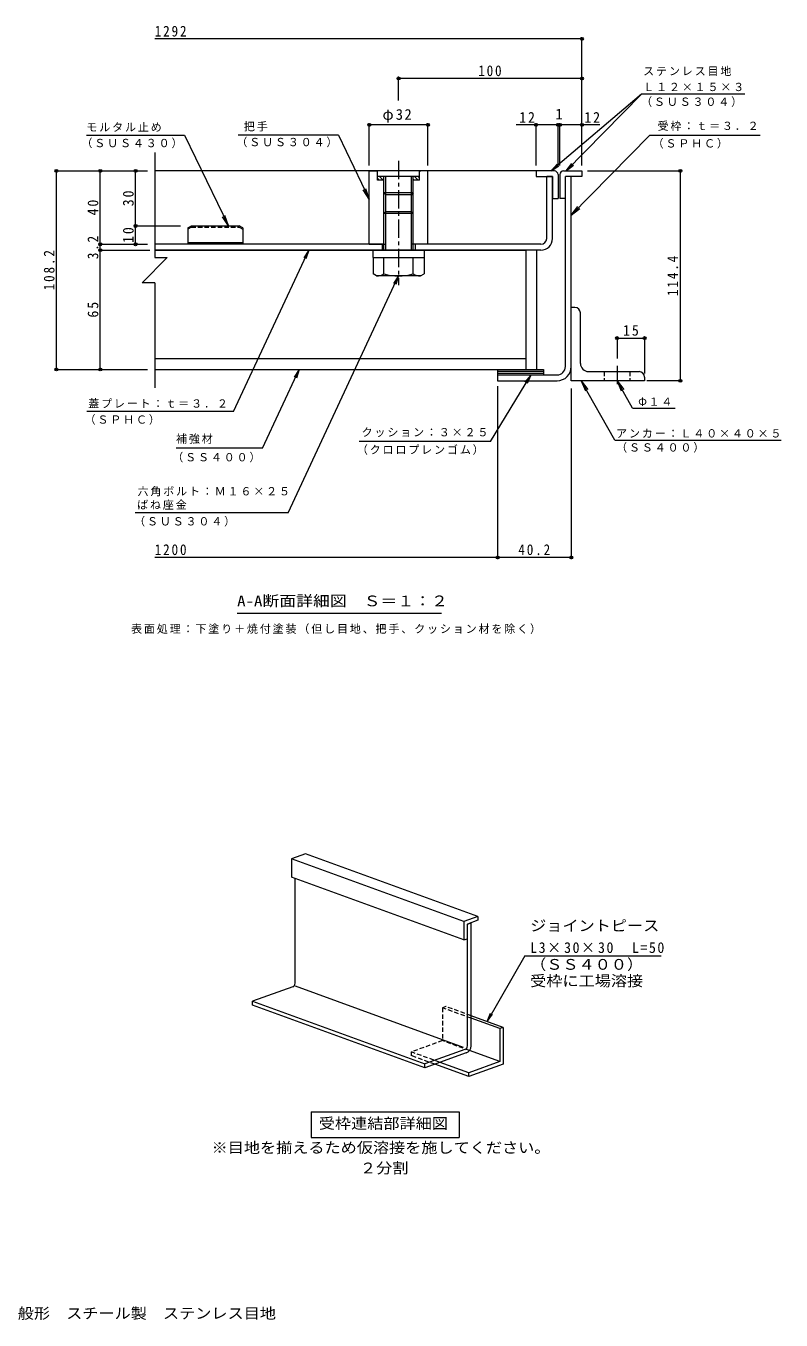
# Model space of a CAD drawing. Units: millimetres on the paper, enlarged 10 times, with parts at other scales. Extents: x -2620 to 2635, y -1963 to 1659.
# Drawn here: x 576 to 2635, y -1915 to 1614 of the extents above; entities that cross this region are included whole.
import ezdxf
from ezdxf.enums import TextEntityAlignment as Align

# ---------------------------------------------------------------- set-up
doc = ezdxf.new("R2010")
doc.units = ezdxf.units.MM
doc.header["$LTSCALE"] = 10
doc.header["$PDMODE"] = 32
doc.header["$PDSIZE"] = 8
doc.linetypes.add('CHAIN1', pattern=[8, 5, -1, 1, -1])
doc.linetypes.add('DASHED1', pattern=[1.8, 1.2, -0.6])
for name, color, linetype, lineweight in [('D-1', 2, 'Continuous', 9), ('D-2', 3, 'Continuous', 9), ('D-3', 4, 'Continuous', 9), ('D-4', 7, 'Continuous', 9), ('D-5', 7, 'Continuous', 9), ('D-6', 6, 'Continuous', 5), ('D-7', 4, 'CHAIN1', 9), ('D-8', 5, 'Continuous', 5), ('D-9', 134, 'Continuous', 5), ('D-C', 2, 'Continuous', 9), ('D-E', 3, 'Continuous', 9), ('D-F', 7, 'Continuous', 9), ('E-1', 2, 'Continuous', 9), ('E-2', 2, 'Continuous', 9), ('E-3', 4, 'Continuous', 9), ('E-5', 7, 'Continuous', 9), ('E-A', 5, 'Continuous', 5), ('F-5', 7, 'Continuous', 9)]:
    doc.layers.add(name, color=color, linetype=linetype, lineweight=lineweight)
doc.styles.add('ＭＳ ゴシック', font='')
doc.styles.get('ＭＳ ゴシック').set_extended_font_data('MS Gothic')

msp = doc.modelspace()

# ---------------------------------------------------------------- linework, layer by layer
at = {"layer": 'D-1'}
for p, q in [((2046.94, 684.76), (2046.94, 1203.26)), ((2062.94, 684.76), (2062.94, 1203.26)), ((1861.94, 662.26), (2024.44, 662.26))]:
    msp.add_line(p, q, dxfattribs=at)
msp.add_lwpolyline([(1861.94, 662.26), (1861.94, 646.26), (2024.44, 646.26)], dxfattribs=at)
for radius in [22.5, 38.5]:
    msp.add_arc((2024.44, 684.76), radius, 270, 0, dxfattribs=at)
at = {"layer": 'D-2'}
for p, q in [((2011.94, 1203.26), (1995.94, 1203.26)), ((1995.94, 1034.26), (1995.94, 1203.26)), ((2011.94, 1034.26), (2011.94, 1203.26)), ((1551.95, 1018.26), (926.94, 1018.26)), ((1979.94, 1002.26), (926.94, 1002.26)), ((1546.94, 1018.26), (1546.94, 1002.26)), ((1979.94, 1018.26), (1631.94, 1018.26)), ((1636.94, 1018.26), (1636.94, 1002.26))]:
    msp.add_line(p, q, dxfattribs=at)
for radius in [16, 32]:
    msp.add_arc((1979.94, 1034.26), radius, 270, 0, dxfattribs=at)
at = {"layer": 'D-3'}
for p, q in [((1966.94, 1218.26), (926.94, 1218.26)), ((1966.94, 1203.26), (2011.94, 1203.26)), ((2011.94, 1203.26), (2011.94, 1143.26)), ((2026.94, 1208.26), (2026.94, 1143.26)), ((2031.94, 1208.26), (2031.94, 1143.26)), ((2041.94, 1218.26), (2091.94, 1218.26)), ((2046.94, 1143.26), (2046.94, 1203.26)), ((2091.94, 1203.26), (2046.94, 1203.26)), ((2091.94, 1218.26), (2091.94, 1203.26)), ((2011.94, 1143.26), (2026.94, 1143.26)), ((2046.94, 1143.26), (2031.94, 1143.26)), ((1016.94, 1063.26), (1026.94, 1068.26)), ((1016.94, 1063.26), (1016.94, 1018.26)), ((1026.94, 1068.26), (1156.94, 1068.26)), ((1166.94, 1063.26), (1156.94, 1068.26)), ((1166.94, 1063.26), (1166.94, 1018.26)), ((1166.94, 1022.26), (1016.94, 1022.26)), ((1166.94, 1018.26), (1016.94, 1018.26))]:
    msp.add_line(p, q, dxfattribs=at)
at = {"layer": 'D-3', "linetype": 'DASHED1'}
for p, q in [((1026.94, 1064.8), (1016.94, 1059.8)), ((1026.94, 1064.8), (1026.94, 1068.26)), ((1026.94, 1064.8), (1156.94, 1064.8)), ((1156.94, 1064.8), (1156.94, 1068.26)), ((1156.94, 1064.8), (1166.94, 1059.8))]:
    msp.add_line(p, q, dxfattribs=at)
at = {"layer": 'D-3'}
msp.add_lwpolyline([(2016.94, 1218.26), (1966.94, 1218.26), (1966.94, 1203.26)], dxfattribs=at)
for centre, start, end in [((2016.94, 1208.26), 0, 90), ((2041.94, 1208.26), 90, 180)]:
    msp.add_arc(centre, 10, start, end, dxfattribs=at)
at = {"layer": 'D-4'}
msp.add_line((1709.33, 12.01), (1151.83, 12.01), dxfattribs=at)
at = {"layer": 'D-5'}
for p, q in [((2254.81, 1427.67), (2008.16, 1218.26)), ((2536.26, 1427.67), (2254.81, 1427.67)), ((741.05, 1316.06), (1008.61, 1316.06)), ((1008.61, 1316.06), (1127.86, 1068.26)), ((1427.9, 1316.06), (1154.64, 1316.06)), ((1427.9, 1316.06), (1511.94, 1141.42)), ((2578.03, 1315.16), (2276.47, 1315.16)), ((2008.16, 1218.26), (2024.94, 1236.79)), ((2008.16, 1218.26), (2029.16, 1231.81)), ((2049.07, 1218.26), (2068.77, 1233.65)), ((1511.94, 1141.42), (1495.52, 1166.52)), ((1511.94, 1141.42), (1502.57, 1169.91)), ((1127.86, 1068.26), (1118.49, 1096.76)), ((2062.94, 1097.83), (2081, 1121.79)), ((1127.86, 1068.26), (1111.44, 1093.36)), ((1141.8, 562.44), (1346.89, 1002.26)), ((1346.89, 1002.26), (1333.46, 981.18)), ((1346.89, 1002.26), (1339.37, 978.42)), ((1290.52, 285.86), (1591.94, 932.26)), ((1591.94, 932.26), (1578.51, 911.17)), ((1591.94, 932.26), (1584.43, 908.42)), ((1221.09, 462.75), (1321.12, 677.26)), ((1321.12, 677.26), (1307.69, 656.18)), ((1321.12, 677.26), (1313.6, 653.42)), ((1952.45, 661.75), (1936.79, 642.26)), ((2090.23, 646.26), (2108.26, 622.29)), ((2090.23, 646.26), (2101.44, 618.44)), ((2181.54, 484.58), (2090.23, 646.26)), ((2187.94, 646.26), (2199.16, 618.44)), ((2187.94, 646.26), (2205.98, 622.29)), ((2230.27, 571.31), (2187.94, 646.26)), ((2230.27, 571.31), (2346.42, 571.31)), ((1141.8, 562.44), (742.13, 562.44)), ((1221.09, 462.75), (985.07, 462.75)), ((1842.48, 480.83), (1484.34, 480.83)), ((2181.54, 484.58), (2635.32, 484.58)), ((1290.52, 285.86), (873.54, 285.86))]:
    msp.add_line(p, q, dxfattribs=at)
for points in [[(2254.81, 1427.67), (2049.07, 1218.26), (2064.11, 1238.23)], [(2276.47, 1315.16), (2062.94, 1097.83), (2086.58, 1116.3)], [(1842.48, 480.83), (1952.45, 661.75), (1942.36, 638.87)]]:
    msp.add_lwpolyline(points, dxfattribs=at)
at = {"layer": 'D-6'}
for p, q in [((1861.94, 677.26), (1986.94, 677.26)), ((1861.94, 677.26), (1861.94, 662.26)), ((1861.94, 672.26), (1986.94, 672.26)), ((1986.94, 677.26), (1986.94, 662.26)), ((1861.94, 667.26), (1986.94, 667.26))]:
    msp.add_line(p, q, dxfattribs=at)
at = {"layer": 'D-7'}
msp.add_line((2187.94, 687.31), (2187.94, 628.84), dxfattribs=at)
at = {"layer": 'D-8'}
for p, q in [((1969.44, 1002.26), (1939.44, 1002.26)), ((1969.44, 677.26), (1969.44, 1002.26))]:
    msp.add_line(p, q, dxfattribs=at)
msp.add_lwpolyline([(1939.44, 1002.26), (1939.44, 677.26), (1969.44, 677.26)], dxfattribs=at)
at = {"layer": 'D-9'}
for p, q in [((926.94, 1002.26), (1939.44, 1002.26)), ((1939.44, 1002.26), (1939.44, 677.26)), ((1522.44, 982.26), (1522.44, 937.89)), ((1551.95, 937.75), (1551.95, 982.26)), ((1631.94, 937.75), (1631.94, 982.26)), ((1661.44, 982.26), (1661.44, 937.75)), ((1531.99, 932.38), (1522.44, 937.89)), ((1651.94, 932.26), (1532.19, 932.26)), ((1651.94, 932.26), (1661.44, 937.75)), ((926.94, 707.26), (1939.44, 707.26)), ((926.94, 677.26), (1939.44, 677.26))]:
    msp.add_line(p, q, dxfattribs=at)
for centre, radius, start, end in [((1533.23, 966.77), 34.53, 267.86055, 302.81094), ((1591.94, 1080.86), 148.6, 254.38446, 285.61554), ((1650.66, 966.77), 34.53, 237.18906, 272.13945)]:
    msp.add_arc(centre, radius, start, end, dxfattribs=at)
at = {"layer": 'D-C', "linetype": 'CHAIN1'}
msp.add_line((1591.94, 1245.94), (1591.94, 906.63), dxfattribs=at)
at = {"layer": 'D-C'}
for p, q in [((1511.94, 1218.26), (1531.94, 1218.26)), ((1511.94, 1018.26), (1511.94, 1218.26)), ((1534.44, 1215.76), (1531.94, 1218.26)), ((1534.44, 1193.26), (1534.44, 1218.26)), ((1649.44, 1218.26), (1534.44, 1218.26)), ((1649.44, 1203.26), (1534.44, 1203.26)), ((1549.95, 1193.26), (1539.95, 1203.26)), ((1551.95, 1201.87), (1550.56, 1203.26)), ((1551.95, 1002.26), (1551.95, 1203.26)), ((1556.94, 1002.26), (1556.94, 1203.26)), ((1626.94, 1002.26), (1626.94, 1203.26)), ((1631.94, 1177.04), (1631.94, 1203.26)), ((1645.41, 1193.26), (1635.41, 1203.26)), ((1649.44, 1199.83), (1646.02, 1203.26)), ((1651.94, 1218.26), (1649.44, 1215.76)), ((1649.44, 1193.26), (1649.44, 1218.26)), ((1671.94, 1218.26), (1651.94, 1218.26)), ((1671.94, 1018.26), (1671.94, 1218.26)), ((1539.34, 1193.26), (1534.44, 1198.16)), ((1551.95, 1193.26), (1534.44, 1193.26)), ((1634.8, 1193.26), (1631.94, 1196.12)), ((1649.44, 1193.26), (1631.94, 1193.26)), ((1631.94, 1002.26), (1631.94, 1177.04)), ((1631.94, 1158.26), (1551.95, 1158.26)), ((1631.94, 1158.53), (1626.94, 1153.26)), ((1556.94, 1107.26), (1551.95, 1102.26)), ((1631.94, 1102.26), (1551.95, 1102.26)), ((1626.94, 1107.26), (1556.94, 1107.26)), ((1631.94, 1102.26), (1626.94, 1107.26)), ((1511.94, 1018.26), (1556.94, 1018.26)), ((1671.94, 1018.26), (1626.94, 1018.26))]:
    msp.add_line(p, q, dxfattribs=at)
at = {"layer": 'D-C', "color": 134, "lineweight": 5}
for p, q in [((1521.94, 1002.26), (1661.94, 1002.26)), ((1661.94, 1002.26), (1661.94, 982.26))]:
    msp.add_line(p, q, dxfattribs=at)
at = {"layer": 'D-C'}
msp.add_lwpolyline([(1626.94, 1153.26), (1556.94, 1153.26), (1551.95, 1158.26)], dxfattribs=at)
at = {"layer": 'D-C', "color": 134, "lineweight": 5}
msp.add_lwpolyline([(1521.94, 1002.26), (1521.94, 982.26), (1661.94, 982.26)], dxfattribs=at)
at = {"layer": 'D-E'}
for p, q in [((2072.94, 846.26), (2062.94, 846.26)), ((2062.94, 646.26), (2062.94, 846.26)), ((2087.94, 693.76), (2087.94, 831.26)), ((2110.44, 671.26), (2247.94, 671.26)), ((2262.94, 646.26), (2062.94, 646.26)), ((2262.94, 656.26), (2262.94, 646.26))]:
    msp.add_line(p, q, dxfattribs=at)
at = {"layer": 'D-E', "linetype": 'DASHED1'}
for p, q in [((2152.94, 671.26), (2152.94, 646.26)), ((2222.94, 671.26), (2222.94, 646.26))]:
    msp.add_line(p, q, dxfattribs=at)
at = {"layer": 'D-E'}
for centre, radius, start, end in [((2072.94, 831.26), 15, 0, 90), ((2110.44, 693.76), 22.5, 180, 270), ((2247.94, 656.26), 15, 0, 90)]:
    msp.add_arc(centre, radius, start, end, dxfattribs=at)
at = {"layer": 'D-F'}
for p, q in [((2091.94, 1578.28), (926.94, 1578.28)), ((2091.94, 1233.26), (2091.94, 1583.28)), ((1591.94, 1410.55), (1591.94, 1475.46)), ((2091.94, 1470.46), (1591.94, 1470.46)), ((2091.94, 1470.28), (2091.94, 1465.46)), ((1511.94, 1233.26), (1511.94, 1348.83)), ((1671.94, 1343.83), (1511.94, 1343.83)), ((1671.94, 1233.26), (1671.94, 1348.83)), ((2026.94, 1343.83), (1912.33, 1343.83)), ((1966.94, 1233.26), (1966.94, 1348.83)), ((2026.94, 1233.26), (2026.94, 1348.83)), ((2031.94, 1343.83), (2026.94, 1343.83)), ((2031.94, 1233.26), (2031.94, 1348.83)), ((2141.19, 1343.83), (2031.94, 1343.83)), ((926.94, 1268.26), (926.94, 982.17)), ((656.03, 1218.26), (906.94, 1218.26)), ((659.03, 677.26), (659.03, 1218.26)), ((778.56, 1018.26), (778.56, 1218.26)), ((874.91, 1068.26), (874.91, 1218.26)), ((2106.94, 1218.26), (2365.63, 1218.26)), ((2360.63, 646.26), (2360.63, 1218.26)), ((871.91, 1068.26), (996.94, 1068.26)), ((874.91, 1018.26), (874.91, 1068.26)), ((775.56, 1018.26), (906.94, 1018.26)), ((775.56, 1002.26), (913.79, 1002.26)), ((778.56, 1002.26), (778.56, 1018.26)), ((778.56, 677.26), (778.56, 1002.26)), ((961.35, 982.17), (892.54, 913.35)), ((926.94, 982.17), (961.35, 982.17)), ((926.94, 913.35), (892.54, 913.35)), ((926.94, 913.35), (926.94, 627.26)), ((2187.94, 765.75), (2187.94, 707.31)), ((2187.94, 762.75), (2262.94, 762.75)), ((2262.94, 765.75), (2262.94, 666.26)), ((656.03, 677.26), (906.94, 677.26)), ((2365.63, 646.26), (2268.96, 646.26)), ((1861.94, 631.26), (1861.94, 159.78)), ((2062.94, 624.88), (2062.94, 159.78)), ((1861.94, 164.78), (926.94, 164.78)), ((2062.94, 164.78), (1861.94, 164.78))]:
    msp.add_line(p, q, dxfattribs=at)
for p in [(2091.94, 1578.28), (1591.94, 1470.46), (2091.94, 1470.46), (1511.94, 1343.83), (1671.94, 1343.83), (1966.94, 1343.83), (2026.94, 1343.83), (2031.94, 1343.83), (2091.94, 1343.83), (659.03, 1218.26), (778.56, 1218.26), (874.91, 1218.26), (2360.63, 1218.26), (874.91, 1068.26), (778.56, 1018.26), (778.56, 1002.26), (874.91, 1018.26), (2187.94, 762.75), (2262.94, 762.75), (659.03, 677.26), (778.56, 677.26), (2360.63, 646.26), (1861.94, 164.78), (2062.94, 164.78)]:
    msp.add_point(p, dxfattribs=at)
at = {"layer": 'E-1'}
for p, q in [((1309.87, -996.18), (1309.87, -710.69)), ((1779.71, -834.86), (1789.74, -831.21)), ((1779.71, -1167.19), (1779.71, -834.86)), ((1789.74, -1167.2), (1789.74, -831.21)), ((1303.29, -1005.57), (1193.97, -1045.36)), ((1309.87, -1003.18), (1768.63, -1170.16)), ((1663.82, -1227.04), (1193.97, -1056.03)), ((1773.13, -1176.58), (1663.82, -1216.37)), ((1776.58, -1186), (1663.82, -1227.04)), ((1663.82, -1227.04), (1663.82, -1216.37))]:
    msp.add_line(p, q, dxfattribs=at)
msp.add_lwpolyline([(1193.97, -1056.03), (1193.97, -1045.36), (1663.82, -1216.37)], dxfattribs=at)
for centre, radius in [((1299.87, -996.18), 10), ((1769.71, -1167.19), 10), ((1769.74, -1167.2), 20)]:
    msp.add_arc(centre, radius, 290, 0, dxfattribs=at)
at = {"layer": 'E-2', "color": 7}
for p, q in [((1936.74, -921.51), (2308.42, -921.51)), ((1833.38, -1100.53), (1848.6, -1080.7))]:
    msp.add_line(p, q, dxfattribs=at)
msp.add_lwpolyline([(1936.74, -921.51), (1833.38, -1100.53), (1842.95, -1077.44)], dxfattribs=at)
at = {"layer": 'E-3'}
for p, q in [((1770.32, -828.28), (1300.47, -657.27)), ((1770.32, -878.28), (1300.47, -707.27)), ((1807.9, -824.6), (1779.71, -834.86)), ((1807.9, -814.6), (1807.9, -824.6))]:
    msp.add_line(p, q, dxfattribs=at)
for points in [[(1807.9, -814.6), (1338.06, -643.59), (1300.47, -657.27), (1300.47, -707.27)], [(1807.9, -814.6), (1770.32, -828.28), (1770.32, -878.28)], [(1770.32, -878.28), (1779.71, -874.86), (1779.71, -834.86)]]:
    msp.add_lwpolyline(points, dxfattribs=at)
at = {"layer": 'E-5'}
for p, q in [((1354.12, -1346.78), (1354.12, -1416.78)), ((1354.12, -1346.78), (1757.12, -1346.78)), ((1757.12, -1346.78), (1757.12, -1416.78)), ((1354.12, -1416.78), (1757.12, -1416.78))]:
    msp.add_line(p, q, dxfattribs=at)
at = {"layer": 'E-A', "linetype": 'DASHED1'}
for p, q in [((1720.83, -1059.57), (1711.43, -1062.99)), ((1789.74, -1091.49), (1711.43, -1062.99)), ((1711.43, -1062.99), (1711.43, -1152.71)), ((1789.74, -1084.65), (1720.83, -1059.57)), ((1626.86, -1193.77), (1626.86, -1183.49)), ((1705.16, -1211.99), (1626.86, -1183.49)), ((1691.04, -1217.13), (1626.86, -1193.77))]:
    msp.add_line(p, q, dxfattribs=at)
at = {"layer": 'E-A'}
for p, q in [((1877.44, -1116.57), (1789.74, -1084.65)), ((1868.04, -1119.99), (1789.74, -1091.49)), ((1877.44, -1116.57), (1868.04, -1119.99)), ((1868.04, -1119.99), (1868.04, -1209.71)), ((1868.04, -1209.71), (1785.41, -1179.63)), ((1783.47, -1250.77), (1691.04, -1217.13)), ((1783.47, -1240.49), (1705.16, -1211.99)), ((1868.04, -1209.71), (1783.47, -1240.49)), ((1783.47, -1250.77), (1783.47, -1240.49))]:
    msp.add_line(p, q, dxfattribs=at)
msp.add_lwpolyline([(1877.44, -1116.57), (1877.44, -1216.57), (1783.47, -1250.77)], dxfattribs=at)
at = {"layer": 'E-A', "linetype": 'DASHED1'}
msp.add_lwpolyline([(1785.41, -1179.63), (1711.43, -1152.71), (1626.86, -1183.49)], dxfattribs=at)

# ---------------------------------------------------------------- texts
at = {"layer": 'D-4', "color": 2, "style": 'ＭＳ ゴシック', "width": 1.15}
msp.add_text('A-A断面詳細図\u3000Ｓ＝１：２', height=29.33, dxfattribs=at).set_placement((1151.83, 22.64), align=Align.BOTTOM_LEFT)
at = {"layer": 'D-4', "insert": (862.63, -44.12), "char_height": 21.99, "attachment_point": 7, "style": 'ＭＳ ゴシック'}
msp.add_mtext('\\T1.17;表面処理：下塗り＋焼付塗装（但し目地、把手、クッション材を除く）', dxfattribs=at)
at = {"layer": 'D-5', "char_height": 21.99, "attachment_point": 7, "style": 'ＭＳ ゴシック'}
for s, insert in [('\\T1.17;ステンレス目地', (2259.14, 1476.99)), ('\\T1.17;Ｌ１２×１５×３', (2259.14, 1435.67)), ('\\T1.17;（ＳＵＳ３０４）', (2253.39, 1392.82)), ('\\T1.17;モルタル止め', (740.65, 1325.06)), ('\\T1.17;把手', (1170.14, 1325.89)), ('\\T1.17;受枠：ｔ＝３．２', (2298.41, 1327.48)), ('\\T1.17;（ＳＵＳ４３０）', (727.09, 1280.15)), ('\\T1.17;（ＳＵＳ３０４）', (1149.7, 1282.82)), ('\\T1.17;（ＳＰＨＣ）', (2284.8, 1279.32)), ('\\T1.17;Φ１４', (2245.47, 577.27)), ('\\T1.17;蓋プレート：ｔ＝３．２', (745.65, 571.68)), ('\\T1.17;（ＳＰＨＣ）', (735.6, 526.32)), ('\\T1.17;補強材', (985.07, 474.22)), ('\\T1.17;クッション：３×２５', (1491.31, 492.55)), ('\\T1.17;アンカー：Ｌ４０×４０×５', (2185.32, 490.54)), ('\\T1.17;（クロロプレンゴム）', (1478.36, 444.27)), ('\\T1.17;（ＳＳ４００）', (2185.32, 450.3)), ('\\T1.17;（ＳＳ４００）', (974.87, 423.7)), ('\\T1.17;六角ボルト：Ｍ１６×２５', (880.07, 331.21)), ('\\T1.17;ばね座金', (879.02, 294.49)), ('\\T1.17;（ＳＵＳ３０４）', (870.76, 248.93))]:
    msp.add_mtext(s, dxfattribs=dict(at, insert=insert))
at = {"layer": 'D-F', "color": 2, "style": 'ＭＳ ゴシック'}
msp.add_text('1', height=29.33, dxfattribs=at).set_placement((2019.44, 1349.83), align=Align.BOTTOM_LEFT)
at = {"layer": 'D-F', "color": 2, "char_height": 29.33, "attachment_point": 7, "style": 'ＭＳ ゴシック'}
for s, insert in [('\\T1.28;\\W0.9;1292', (926.94, 1584.28)), ('\\T1.27;\\W0.9;100', (1809.44, 1476.46)), ('\\T1.19;φ32', (1548.19, 1349.83)), ('\\T1.27;\\W0.95;12', (1920.97, 1349.83)), ('\\T1.27;\\W0.95;12', (2098.59, 1349.83)), ('\\T1.27;\\W0.95;15', (2204.19, 768.75)), ('\\T1.28;\\W0.9;1200', (926.94, 170.78)), ('\\T1.28;\\W0.9;40.2', (1918.69, 170.78))]:
    msp.add_mtext(s, dxfattribs=dict(at, insert=insert))
at = {"layer": 'D-F', "color": 2, "char_height": 29.33, "attachment_point": 7, "rotation": 90, "style": 'ＭＳ ゴシック'}
for s, insert in [('\\T1.27;\\W0.95;40', (773.56, 1097.01)), ('\\T1.27;\\W0.95;30', (869.91, 1122.01)), ('\\T1.27;\\W0.95;10', (869.91, 1022.01)), ('\\T1.27;\\W0.9;3.2', (773.56, 977.76)), ('\\T1.28;\\W0.9;108.2', (654.03, 892.76)), ('\\T1.28;\\W0.9;114.4', (2354.63, 877.26)), ('\\T1.27;\\W0.95;65', (773.56, 818.51))]:
    msp.add_mtext(s, dxfattribs=dict(at, insert=insert))
at = {"layer": 'E-2', "style": 'ＭＳ ゴシック', "width": 1.1}
for s, p in [('ジョイントピース', (1950.92, -862.74)), ('（ＳＳ４００）', (1950.92, -968.22)), ('受枠に工場溶接', (1950.92, -1013.17))]:
    msp.add_text(s, height=29.33, dxfattribs=at).set_placement(p, align=Align.BOTTOM_LEFT)
at = {"layer": 'E-2', "insert": (1950.92, -914.08), "char_height": 29.33, "attachment_point": 7, "style": 'ＭＳ ゴシック'}
msp.add_mtext('\\T1.22;\\W0.95;L3×30×30\u3000L=50', dxfattribs=at)
at = {"layer": 'E-5', "color": 2, "style": 'ＭＳ ゴシック', "width": 1.1}
for s, p in [('受枠連結部詳細図', (1374.56, -1401.78)), ('※目地を揃えるため仮溶接を施してください。', (1082.06, -1467.83)), ('２分割', (1487.06, -1523.36))]:
    msp.add_text(s, height=29.33, dxfattribs=at).set_placement(p, align=Align.BOTTOM_LEFT)
at = {"layer": 'F-5', "color": 2, "style": 'ＭＳ ゴシック', "width": 1.1}
msp.add_text('モルタル充填用（充填深さ：３０ｍｍ）\u3000屋内用\u3000一般形\u3000スチール製\u3000ステンレス目地', height=29.33, dxfattribs=at).set_placement((-502.63, -1919.56), align=Align.BOTTOM_LEFT)

doc.saveas('drawing.dxf')
